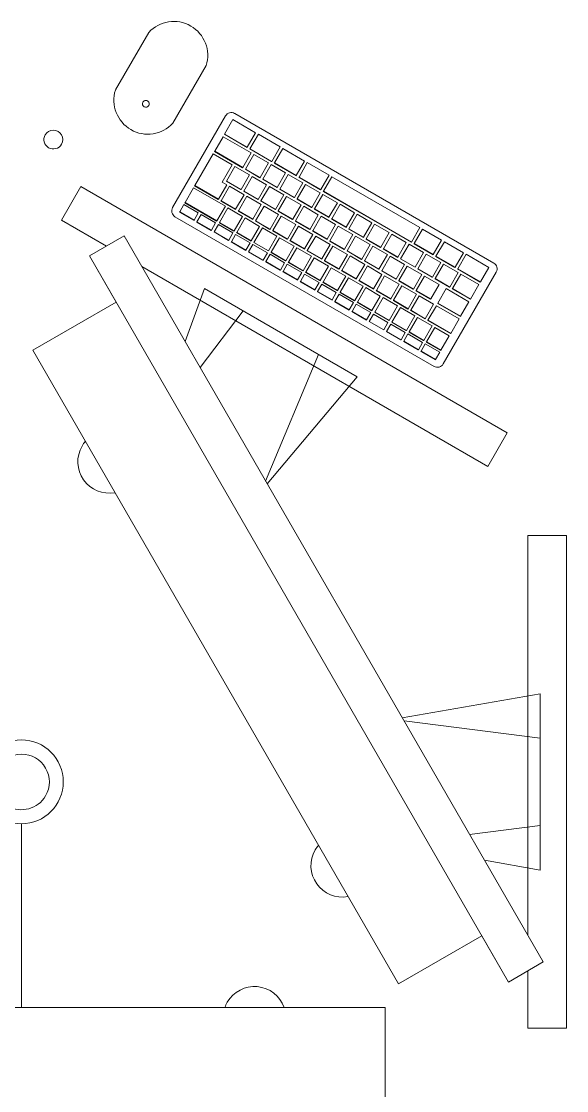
# Model space of a CAD drawing. Header units: millimetres. Extents: x 79795 to 317870, y -36033 to 97293.
# Drawn here: x 211537 to 212057, y 17337 to 18357 of the extents above; entities that cross this region are included whole.
import ezdxf

# ---------------------------------------------------------------- set-up
doc = ezdxf.new("R2010")
doc.units = ezdxf.units.MM
doc.header["$MEASUREMENT"] = 0
for name, color, linetype, lineweight in [('A-GENM', 8, 'CONTINUOUS', 9), ('E-ELEC-EQPM', 8, 'CONTINUOUS', 9), ('I-FURN', 8, 'CONTINUOUS', 9)]:
    doc.layers.add(name, color=color, linetype=linetype, lineweight=lineweight)

msp = doc.modelspace()

# ---------------------------------------------------------------- linework, layer by layer
at = {"layer": 'A-GENM'}
for p, q in [((211658.4, 18346.6), (211626.6, 18291.6)), ((211681.6, 18259.8), (211713.4, 18314.8)), ((211731.8, 18267), (211681.2, 18179.4)), ((211738.8, 18263.3), (211730.8, 18249.5)), ((211760.5, 18250.8), (211738.8, 18263.3)), ((211987.8, 18126.5), (211740.5, 18269.3)), ((211729.4, 18247), (211721.4, 18233.1)), ((211756.2, 18231.5), (211729.4, 18247)), ((211730.7, 18249.3), (211730.8, 18249.5)), ((211752.4, 18236.8), (211730.7, 18249.3)), ((211730.8, 18249.5), (211752.5, 18237)), ((211752.5, 18237), (211760.5, 18250.8)), ((211763.1, 18249.3), (211755.1, 18235.5)), ((211783.8, 18237.3), (211763.1, 18249.3)), ((211721.2, 18232.9), (211721.4, 18233.1)), ((211748.1, 18217.4), (211721.2, 18232.9)), ((211721.4, 18233.1), (211748.2, 18217.6)), ((211748.2, 18217.6), (211756.2, 18231.5)), ((211752.4, 18236.8), (211752.5, 18237)), ((211754.9, 18235.3), (211755.1, 18235.5)), ((211775.7, 18223.3), (211754.9, 18235.3)), ((211755.1, 18235.5), (211775.9, 18223.5)), ((211775.9, 18223.5), (211783.8, 18237.3)), ((211786.4, 18235.8), (211778.5, 18222)), ((211807.2, 18223.8), (211786.4, 18235.8)), ((211719.9, 18230.6), (211702.4, 18200.4)), ((211738.1, 18220.1), (211719.9, 18230.6)), ((211758.8, 18230), (211750.8, 18216.1)), ((211772.7, 18222), (211758.8, 18230)), ((211764.7, 18208.1), (211772.7, 18222)), ((211775.7, 18223.3), (211775.9, 18223.5)), ((211778.3, 18221.8), (211778.5, 18222)), ((211799.1, 18209.8), (211778.3, 18221.8)), ((211778.5, 18222), (211799.3, 18210)), ((211799.3, 18210), (211807.2, 18223.8)), ((211809.8, 18222.3), (211801.9, 18208.5)), ((211830.6, 18210.3), (211809.8, 18222.3)), ((211728.6, 18203.7), (211738.1, 18220.1)), ((211740.7, 18218.6), (211732.7, 18204.7)), ((211754.5, 18210.6), (211740.7, 18218.6)), ((211746.6, 18196.7), (211754.5, 18210.6)), ((211748.1, 18217.4), (211748.2, 18217.6)), ((211750.7, 18215.9), (211750.8, 18216.1)), ((211764.5, 18207.9), (211750.7, 18215.9)), ((211750.8, 18216.1), (211764.7, 18208.1)), ((211775.3, 18220.5), (211767.3, 18206.6)), ((211789.1, 18212.5), (211775.3, 18220.5)), ((211781.1, 18198.6), (211789.1, 18212.5)), ((211791.7, 18211), (211783.7, 18197.1)), ((211805.6, 18203), (211791.7, 18211)), ((211822.6, 18196.5), (211830.6, 18210.3)), ((211702.3, 18200.1), (211702.4, 18200.4)), ((211724.8, 18187.1), (211702.3, 18200.1)), ((211702.4, 18200.4), (211725, 18187.4)), ((211725, 18187.4), (211732.9, 18201.2)), ((211732.9, 18201.2), (211728.6, 18203.7)), ((211732.6, 18204.5), (211732.7, 18204.7)), ((211746.4, 18196.5), (211732.6, 18204.5)), ((211732.7, 18204.7), (211746.6, 18196.7)), ((211757.1, 18209.1), (211749.1, 18195.2)), ((211771, 18201.1), (211757.1, 18209.1)), ((211763, 18187.2), (211771, 18201.1)), ((211764.5, 18207.9), (211764.7, 18208.1)), ((211767.1, 18206.4), (211767.3, 18206.6)), ((211781, 18198.4), (211767.1, 18206.4)), ((211767.3, 18206.6), (211781.1, 18198.6)), ((211797.6, 18189.1), (211805.6, 18203)), ((211799.1, 18209.8), (211799.3, 18210)), ((211808.2, 18201.5), (211800.2, 18187.6)), ((211801.7, 18208.3), (211801.9, 18208.5)), ((211822.5, 18196.3), (211801.7, 18208.3)), ((211801.9, 18208.5), (211822.6, 18196.5)), ((211822, 18193.5), (211808.2, 18201.5)), ((211833.2, 18208.8), (211825.2, 18195)), ((211917.2, 18160.3), (211833.2, 18208.8)), ((211701.2, 18198.3), (211693.1, 18184.2)), ((211731.6, 18180.8), (211701.2, 18198.3)), ((211735.5, 18199.7), (211727.6, 18185.9)), ((211749.4, 18191.7), (211735.5, 18199.7)), ((211741.4, 18177.9), (211749.4, 18191.7)), ((211752, 18190.2), (211744, 18176.4)), ((211746.4, 18196.5), (211746.6, 18196.7)), ((211749, 18195), (211749.1, 18195.2)), ((211762.9, 18187), (211749, 18195)), ((211749.1, 18195.2), (211763, 18187.2)), ((211765.9, 18182.2), (211752, 18190.2)), ((211773.6, 18199.6), (211765.6, 18185.7)), ((211787.4, 18191.6), (211773.6, 18199.6)), ((211779.5, 18177.7), (211787.4, 18191.6)), ((211781, 18198.4), (211781.1, 18198.6)), ((211790, 18190.1), (211782.1, 18176.2)), ((211783.6, 18196.9), (211783.7, 18197.1)), ((211797.4, 18188.9), (211783.6, 18196.9)), ((211783.7, 18197.1), (211797.6, 18189.1)), ((211803.9, 18182.1), (211790, 18190.1)), ((211814, 18179.6), (211822, 18193.5)), ((211824.6, 18192), (211816.6, 18178.1)), ((211822.5, 18196.3), (211822.6, 18196.5)), ((211838.5, 18184), (211824.6, 18192)), ((211825.1, 18194.8), (211825.2, 18195)), ((211909.1, 18146.3), (211825.1, 18194.8)), ((211825.2, 18195), (211909.2, 18146.5)), ((211692, 18182.3), (211688, 18175.3)), ((211705.8, 18174.3), (211692, 18182.3)), ((211693, 18184), (211693.1, 18184.2)), ((211723.3, 18166.5), (211693, 18184)), ((211693.1, 18184.2), (211723.4, 18166.7)), ((211723.4, 18166.7), (211731.6, 18180.8)), ((211724.8, 18187.1), (211725, 18187.4)), ((211727.4, 18185.6), (211727.6, 18185.9)), ((211741.3, 18177.6), (211727.4, 18185.6)), ((211727.6, 18185.9), (211741.4, 18177.9)), ((211757.9, 18168.4), (211765.9, 18182.2)), ((211768.5, 18180.7), (211760.5, 18166.9)), ((211762.9, 18187), (211763, 18187.2)), ((211765.5, 18185.5), (211765.6, 18185.7)), ((211779.3, 18177.5), (211765.5, 18185.5)), ((211765.6, 18185.7), (211779.5, 18177.7)), ((211782.3, 18172.7), (211768.5, 18180.7)), ((211795.9, 18168.2), (211803.9, 18182.1)), ((211797.4, 18188.9), (211797.6, 18189.1)), ((211806.5, 18180.6), (211798.5, 18166.7)), ((211800, 18187.4), (211800.2, 18187.6)), ((211813.9, 18179.4), (211800, 18187.4)), ((211800.2, 18187.6), (211814, 18179.6)), ((211820.3, 18172.6), (211806.5, 18180.6)), ((211830.5, 18170.1), (211838.5, 18184)), ((211841.1, 18182.5), (211833.1, 18168.6)), ((211854.9, 18174.5), (211841.1, 18182.5)), ((211683.5, 18170.7), (211930.8, 18027.9)), ((211687.9, 18175.1), (211688, 18175.3)), ((211701.7, 18167.1), (211687.9, 18175.1)), ((211688, 18175.3), (211701.9, 18167.3)), ((211701.9, 18167.3), (211705.8, 18174.3)), ((211708.4, 18172.8), (211704.5, 18165.8)), ((211722.3, 18164.8), (211708.4, 18172.8)), ((211734, 18179), (211726, 18165.2)), ((211747.9, 18171), (211734, 18179)), ((211739.9, 18157.2), (211747.9, 18171)), ((211741.3, 18177.6), (211741.4, 18177.9)), ((211750.5, 18169.5), (211742.5, 18155.7)), ((211743.9, 18176.1), (211744, 18176.4)), ((211757.7, 18168.1), (211743.9, 18176.1)), ((211744, 18176.4), (211757.9, 18168.4)), ((211764.3, 18161.5), (211750.5, 18169.5)), ((211774.3, 18158.9), (211782.3, 18172.7)), ((211784.9, 18171.2), (211776.9, 18157.4)), ((211779.3, 18177.5), (211779.5, 18177.7)), ((211781.9, 18176), (211782.1, 18176.2)), ((211795.8, 18168), (211781.9, 18176)), ((211782.1, 18176.2), (211795.9, 18168.2)), ((211798.8, 18163.2), (211784.9, 18171.2)), ((211812.4, 18158.7), (211820.3, 18172.6)), ((211813.9, 18179.4), (211814, 18179.6)), ((211822.9, 18171.1), (211815, 18157.2)), ((211816.5, 18177.9), (211816.6, 18178.1)), ((211830.4, 18169.9), (211816.5, 18177.9)), ((211816.6, 18178.1), (211830.5, 18170.1)), ((211836.8, 18163.1), (211822.9, 18171.1)), ((211830.4, 18169.9), (211830.5, 18170.1)), ((211846.9, 18160.6), (211854.9, 18174.5)), ((211857.5, 18173), (211849.5, 18159.1)), ((211871.4, 18165), (211857.5, 18173)), ((211701.7, 18167.1), (211701.9, 18167.3)), ((211704.3, 18165.6), (211704.5, 18165.8)), ((211718.2, 18157.6), (211704.3, 18165.6)), ((211704.5, 18165.8), (211718.3, 18157.8)), ((211718.3, 18157.8), (211722.3, 18164.8)), ((211724.9, 18163.3), (211720.9, 18156.3)), ((211723.3, 18166.5), (211723.4, 18166.7)), ((211738.8, 18155.3), (211724.9, 18163.3)), ((211725.9, 18165), (211726, 18165.2)), ((211739.7, 18157), (211725.9, 18165)), ((211726, 18165.2), (211739.9, 18157.2)), ((211756.3, 18147.7), (211764.3, 18161.5)), ((211757.7, 18168.1), (211757.9, 18168.4)), ((211766.9, 18160), (211758.9, 18146.2)), ((211760.3, 18166.6), (211760.5, 18166.9)), ((211774.2, 18158.6), (211760.3, 18166.6)), ((211760.5, 18166.9), (211774.3, 18158.9)), ((211780.8, 18152), (211766.9, 18160)), ((211790.8, 18149.4), (211798.8, 18163.2)), ((211801.4, 18161.7), (211793.4, 18147.9)), ((211795.8, 18168), (211795.9, 18168.2)), ((211798.4, 18166.5), (211798.5, 18166.7)), ((211812.2, 18158.5), (211798.4, 18166.5)), ((211798.5, 18166.7), (211812.4, 18158.7)), ((211815.2, 18153.7), (211801.4, 18161.7)), ((211828.8, 18149.2), (211836.8, 18163.1)), ((211839.4, 18161.6), (211831.4, 18147.7)), ((211833, 18168.4), (211833.1, 18168.6)), ((211846.8, 18160.4), (211833, 18168.4)), ((211833.1, 18168.6), (211846.9, 18160.6)), ((211853.3, 18153.6), (211839.4, 18161.6)), ((211846.8, 18160.4), (211846.9, 18160.6)), ((211863.4, 18151.1), (211871.4, 18165)), ((211874, 18163.5), (211866, 18149.6)), ((211887.8, 18155.5), (211874, 18163.5)), ((211909.2, 18146.5), (211917.2, 18160.3)), ((211718.2, 18157.6), (211718.3, 18157.8)), ((211720.8, 18156.1), (211720.9, 18156.3)), ((211734.6, 18148.1), (211720.8, 18156.1)), ((211720.9, 18156.3), (211734.8, 18148.3)), ((211734.8, 18148.3), (211738.8, 18155.3)), ((211741.4, 18153.8), (211737.4, 18146.8)), ((211739.7, 18157), (211739.9, 18157.2)), ((211755.2, 18145.8), (211741.4, 18153.8)), ((211742.3, 18155.5), (211742.5, 18155.7)), ((211756.2, 18147.5), (211742.3, 18155.5)), ((211742.5, 18155.7), (211756.3, 18147.7)), ((211772.8, 18138.2), (211780.8, 18152)), ((211774.2, 18158.6), (211774.3, 18158.9)), ((211783.4, 18150.5), (211775.4, 18136.7)), ((211776.8, 18157.1), (211776.9, 18157.4)), ((211790.6, 18149.1), (211776.8, 18157.1)), ((211776.9, 18157.4), (211790.8, 18149.4)), ((211797.2, 18142.5), (211783.4, 18150.5)), ((211790.6, 18149.1), (211790.8, 18149.4)), ((211807.2, 18139.9), (211815.2, 18153.7)), ((211817.8, 18152.2), (211809.8, 18138.4)), ((211812.2, 18158.5), (211812.4, 18158.7)), ((211814.8, 18157), (211815, 18157.2)), ((211828.7, 18149), (211814.8, 18157)), ((211815, 18157.2), (211828.8, 18149.2)), ((211831.7, 18144.2), (211817.8, 18152.2)), ((211828.7, 18149), (211828.8, 18149.2)), ((211845.3, 18139.7), (211853.3, 18153.6)), ((211855.9, 18152.1), (211847.9, 18138.2)), ((211849.4, 18158.9), (211849.5, 18159.1)), ((211863.3, 18150.9), (211849.4, 18158.9)), ((211849.5, 18159.1), (211863.4, 18151.1)), ((211869.7, 18144.1), (211855.9, 18152.1)), ((211863.3, 18150.9), (211863.4, 18151.1)), ((211865.9, 18149.4), (211866, 18149.6)), ((211879.7, 18141.4), (211865.9, 18149.4)), ((211866, 18149.6), (211879.9, 18141.6)), ((211879.9, 18141.6), (211887.8, 18155.5)), ((211890.4, 18154), (211882.5, 18140.1)), ((211904.3, 18146), (211890.4, 18154)), ((211919.8, 18158.8), (211911.8, 18145)), ((211938, 18148.3), (211919.8, 18158.8)), ((211734.6, 18148.1), (211734.8, 18148.3)), ((211737.2, 18146.6), (211737.4, 18146.8)), ((211751.1, 18138.6), (211737.2, 18146.6)), ((211737.4, 18146.8), (211751.2, 18138.8)), ((211751.2, 18138.8), (211755.2, 18145.8)), ((211757.8, 18144.3), (211753.8, 18137.3)), ((211756.2, 18147.5), (211756.3, 18147.7)), ((211771.7, 18136.3), (211757.8, 18144.3)), ((211758.8, 18146), (211758.9, 18146.2)), ((211772.7, 18138), (211758.8, 18146)), ((211758.9, 18146.2), (211772.8, 18138.2)), ((211789.2, 18128.7), (211797.2, 18142.5)), ((211799.8, 18141), (211791.8, 18127.2)), ((211793.2, 18147.6), (211793.4, 18147.9)), ((211807.1, 18139.6), (211793.2, 18147.6)), ((211793.4, 18147.9), (211807.2, 18139.9)), ((211813.7, 18133), (211799.8, 18141)), ((211807.1, 18139.6), (211807.2, 18139.9)), ((211823.7, 18130.4), (211831.7, 18144.2)), ((211834.3, 18142.7), (211826.3, 18128.9)), ((211831.3, 18147.5), (211831.4, 18147.7)), ((211845.1, 18139.5), (211831.3, 18147.5)), ((211831.4, 18147.7), (211845.3, 18139.7)), ((211848.1, 18134.7), (211834.3, 18142.7)), ((211845.1, 18139.5), (211845.3, 18139.7)), ((211861.7, 18130.2), (211869.7, 18144.1)), ((211872.3, 18142.6), (211864.3, 18128.7)), ((211886.2, 18134.6), (211872.3, 18142.6)), ((211879.7, 18141.4), (211879.9, 18141.6)), ((211882.3, 18139.9), (211882.5, 18140.1)), ((211896.2, 18131.9), (211882.3, 18139.9)), ((211882.5, 18140.1), (211896.3, 18132.1)), ((211896.3, 18132.1), (211904.3, 18146)), ((211906.9, 18144.5), (211898.9, 18130.6)), ((211920.7, 18136.5), (211906.9, 18144.5)), ((211909.1, 18146.3), (211909.2, 18146.5)), ((211911.7, 18144.8), (211911.8, 18145)), ((211929.9, 18134.3), (211911.7, 18144.8)), ((211911.8, 18145), (211930, 18134.5)), ((211930, 18134.5), (211938, 18148.3)), ((211940.6, 18146.8), (211932.6, 18133)), ((211958.8, 18136.3), (211940.6, 18146.8)), ((211751.1, 18138.6), (211751.2, 18138.8)), ((211753.7, 18137.1), (211753.8, 18137.3)), ((211767.5, 18129.1), (211753.7, 18137.1)), ((211753.8, 18137.3), (211767.7, 18129.3)), ((211767.5, 18129.1), (211767.7, 18129.3)), ((211767.7, 18129.3), (211771.7, 18136.3)), ((211774.3, 18134.8), (211770.3, 18127.8)), ((211772.7, 18138), (211772.8, 18138.2)), ((211788.1, 18126.8), (211774.3, 18134.8)), ((211775.3, 18136.5), (211775.4, 18136.7)), ((211789.1, 18128.5), (211775.3, 18136.5)), ((211775.4, 18136.7), (211789.2, 18128.7)), ((211789.1, 18128.5), (211789.2, 18128.7)), ((211805.7, 18119.2), (211813.7, 18133)), ((211816.3, 18131.5), (211808.3, 18117.7)), ((211809.7, 18138.1), (211809.8, 18138.4)), ((211823.6, 18130.1), (211809.7, 18138.1)), ((211809.8, 18138.4), (211823.7, 18130.4)), ((211830.1, 18123.5), (211816.3, 18131.5)), ((211823.6, 18130.1), (211823.7, 18130.4)), ((211826.1, 18128.6), (211826.3, 18128.9)), ((211826.3, 18128.9), (211840.1, 18120.9)), ((211840.1, 18120.9), (211848.1, 18134.7)), ((211850.7, 18133.2), (211842.7, 18119.4)), ((211847.7, 18138), (211847.9, 18138.2)), ((211861.6, 18130), (211847.7, 18138)), ((211847.9, 18138.2), (211861.7, 18130.2)), ((211864.6, 18125.2), (211850.7, 18133.2)), ((211861.6, 18130), (211861.7, 18130.2)), ((211864.2, 18128.5), (211864.3, 18128.7)), ((211864.3, 18128.7), (211878.2, 18120.7)), ((211878.2, 18120.7), (211886.2, 18134.6)), ((211888.8, 18133.1), (211880.8, 18119.2)), ((211902.6, 18125.1), (211888.8, 18133.1)), ((211896.2, 18131.9), (211896.3, 18132.1)), ((211898.8, 18130.4), (211898.9, 18130.6)), ((211912.6, 18122.4), (211898.8, 18130.4)), ((211898.9, 18130.6), (211912.8, 18122.6)), ((211912.8, 18122.6), (211920.7, 18136.5)), ((211923.3, 18135), (211915.4, 18121.1)), ((211937.2, 18127), (211923.3, 18135)), ((211929.9, 18134.3), (211930, 18134.5)), ((211932.5, 18132.8), (211932.6, 18133)), ((211950.7, 18122.3), (211932.5, 18132.8)), ((211932.6, 18133), (211950.8, 18122.5)), ((211950.8, 18122.5), (211958.8, 18136.3)), ((211961.4, 18134.8), (211953.4, 18121)), ((211983, 18122.3), (211961.4, 18134.8)), ((211770.1, 18127.6), (211770.3, 18127.8)), ((211784, 18119.6), (211770.1, 18127.6)), ((211770.3, 18127.8), (211784.1, 18119.8)), ((211784, 18119.6), (211784.1, 18119.8)), ((211784.1, 18119.8), (211788.1, 18126.8)), ((211790.7, 18125.3), (211786.7, 18118.3)), ((211804.6, 18117.3), (211790.7, 18125.3)), ((211791.7, 18127), (211791.8, 18127.2)), ((211805.6, 18119), (211791.7, 18127)), ((211791.8, 18127.2), (211805.7, 18119.2)), ((211805.6, 18119), (211805.7, 18119.2)), ((211822.2, 18109.7), (211830.1, 18123.5)), ((211832.7, 18122), (211824.8, 18108.2)), ((211840, 18120.6), (211826.1, 18128.6)), ((211846.6, 18114), (211832.7, 18122)), ((211840, 18120.6), (211840.1, 18120.9)), ((211842.6, 18119.1), (211842.7, 18119.4)), ((211856.5, 18111.1), (211842.6, 18119.1)), ((211842.7, 18119.4), (211856.6, 18111.4)), ((211856.6, 18111.4), (211864.6, 18125.2)), ((211867.2, 18123.7), (211859.2, 18109.9)), ((211878, 18120.5), (211864.2, 18128.5)), ((211881, 18115.7), (211867.2, 18123.7)), ((211878, 18120.5), (211878.2, 18120.7)), ((211880.6, 18119), (211880.8, 18119.2)), ((211894.5, 18111), (211880.6, 18119)), ((211880.8, 18119.2), (211894.6, 18111.2)), ((211894.6, 18111.2), (211902.6, 18125.1)), ((211905.2, 18123.6), (211897.2, 18109.7)), ((211919.1, 18115.6), (211905.2, 18123.6)), ((211912.6, 18122.4), (211912.8, 18122.6)), ((211915.2, 18120.9), (211915.4, 18121.1)), ((211929.1, 18112.9), (211915.2, 18120.9)), ((211915.4, 18121.1), (211929.2, 18113.1)), ((211929.2, 18113.1), (211937.2, 18127)), ((211939.8, 18125.5), (211931.8, 18111.6)), ((211953.7, 18117.5), (211939.8, 18125.5)), ((211950.7, 18122.3), (211950.8, 18122.5)), ((211953.3, 18120.8), (211953.4, 18121)), ((211974.9, 18108.3), (211953.3, 18120.8)), ((211953.4, 18121), (211975.1, 18108.5)), ((211975.1, 18108.5), (211983, 18122.3)), ((211786.6, 18118.1), (211786.7, 18118.3)), ((211800.4, 18110.1), (211786.6, 18118.1)), ((211786.7, 18118.3), (211800.6, 18110.3)), ((211800.4, 18110.1), (211800.6, 18110.3)), ((211800.6, 18110.3), (211804.6, 18117.3)), ((211803, 18108.6), (211803.2, 18108.8)), ((211816.9, 18100.6), (211803, 18108.6)), ((211807.2, 18115.8), (211803.2, 18108.8)), ((211803.2, 18108.8), (211817, 18100.8)), ((211821, 18107.8), (211807.2, 18115.8)), ((211808.2, 18117.5), (211808.3, 18117.7)), ((211822, 18109.5), (211808.2, 18117.5)), ((211808.3, 18117.7), (211822.2, 18109.7)), ((211822, 18109.5), (211822.2, 18109.7)), ((211838.6, 18100.2), (211846.6, 18114)), ((211849.2, 18112.5), (211841.2, 18098.7)), ((211863, 18104.5), (211849.2, 18112.5)), ((211856.5, 18111.1), (211856.6, 18111.4)), ((211859.1, 18109.6), (211859.2, 18109.9)), ((211872.9, 18101.6), (211859.1, 18109.6)), ((211859.2, 18109.9), (211873.1, 18101.9)), ((211873.1, 18101.9), (211881, 18115.7)), ((211883.6, 18114.2), (211875.7, 18100.4)), ((211897.5, 18106.2), (211883.6, 18114.2)), ((211894.5, 18111), (211894.6, 18111.2)), ((211897.1, 18109.5), (211897.2, 18109.7)), ((211911, 18101.5), (211897.1, 18109.5)), ((211897.2, 18109.7), (211911.1, 18101.7)), ((211911.1, 18101.7), (211919.1, 18115.6)), ((211921.7, 18114.1), (211913.7, 18100.2)), ((211935.5, 18106.1), (211921.7, 18114.1)), ((211929.1, 18112.9), (211929.2, 18113.1)), ((211931.7, 18111.4), (211931.8, 18111.6)), ((211945.5, 18103.4), (211931.7, 18111.4)), ((211931.8, 18111.6), (211945.7, 18103.6)), ((211939.5, 18030.2), (211990.1, 18117.9)), ((211945.7, 18103.6), (211953.7, 18117.5)), ((211956.2, 18115.9), (211948.3, 18102.1)), ((211973.6, 18105.9), (211956.2, 18115.9)), ((211974.9, 18108.3), (211975.1, 18108.5)), ((211816.9, 18100.6), (211817, 18100.8)), ((211817, 18100.8), (211821, 18107.8)), ((211819.5, 18099.1), (211819.6, 18099.3)), ((211833.4, 18091.1), (211819.5, 18099.1)), ((211823.6, 18106.3), (211819.6, 18099.3)), ((211819.6, 18099.3), (211833.5, 18091.3)), ((211837.5, 18098.3), (211823.6, 18106.3)), ((211824.6, 18108), (211824.8, 18108.2)), ((211838.5, 18100), (211824.6, 18108)), ((211824.8, 18108.2), (211838.6, 18100.2)), ((211833.5, 18091.3), (211837.5, 18098.3)), ((211838.5, 18100), (211838.6, 18100.2)), ((211841.1, 18098.5), (211841.2, 18098.7)), ((211854.9, 18090.5), (211841.1, 18098.5)), ((211841.2, 18098.7), (211855.1, 18090.7)), ((211855.1, 18090.7), (211863, 18104.5)), ((211865.6, 18103), (211857.7, 18089.2)), ((211879.5, 18095), (211865.6, 18103)), ((211872.9, 18101.6), (211873.1, 18101.9)), ((211875.5, 18100.1), (211875.7, 18100.4)), ((211889.4, 18092.1), (211875.5, 18100.1)), ((211875.7, 18100.4), (211889.5, 18092.4)), ((211889.5, 18092.4), (211897.5, 18106.2)), ((211900.1, 18104.7), (211892.1, 18090.9)), ((211913.9, 18096.7), (211900.1, 18104.7)), ((211911, 18101.5), (211911.1, 18101.7)), ((211913.6, 18100), (211913.7, 18100.2)), ((211927.4, 18092), (211913.6, 18100)), ((211913.7, 18100.2), (211927.6, 18092.2)), ((211927.6, 18092.2), (211935.5, 18106.1)), ((211942.4, 18102.1), (211934.5, 18088.2)), ((211964.1, 18089.6), (211942.4, 18102.1)), ((211945.5, 18103.4), (211945.7, 18103.6)), ((211948.1, 18101.9), (211948.3, 18102.1)), ((211965.5, 18091.9), (211948.1, 18101.9)), ((211948.3, 18102.1), (211965.6, 18092.1)), ((211965.6, 18092.1), (211973.6, 18105.9)), ((211833.4, 18091.1), (211833.5, 18091.3)), ((211836, 18089.6), (211836.1, 18089.8)), ((211849.8, 18081.6), (211836, 18089.6)), ((211840.1, 18096.8), (211836.1, 18089.8)), ((211836.1, 18089.8), (211849.9, 18081.8)), ((211853.9, 18088.8), (211840.1, 18096.8)), ((211849.9, 18081.8), (211853.9, 18088.8)), ((211854.9, 18090.5), (211855.1, 18090.7)), ((211857.5, 18089), (211857.7, 18089.2)), ((211871.4, 18081), (211857.5, 18089)), ((211857.7, 18089.2), (211871.5, 18081.2)), ((211871.5, 18081.2), (211879.5, 18095)), ((211882.1, 18093.5), (211874.1, 18079.7)), ((211896, 18085.5), (211882.1, 18093.5)), ((211889.4, 18092.1), (211889.5, 18092.4)), ((211892, 18090.6), (211892.1, 18090.9)), ((211905.8, 18082.6), (211892, 18090.6)), ((211892.1, 18090.9), (211906, 18082.9)), ((211906, 18082.9), (211913.9, 18096.7)), ((211916.5, 18095.2), (211908.6, 18081.4)), ((211930.4, 18087.2), (211916.5, 18095.2)), ((211927.4, 18092), (211927.6, 18092.2)), ((211934.3, 18088), (211934.5, 18088.2)), ((211956, 18075.5), (211934.3, 18088)), ((211934.5, 18088.2), (211956.1, 18075.7)), ((211956.1, 18075.7), (211964.1, 18089.6)), ((211965.5, 18091.9), (211965.6, 18092.1)), ((211849.8, 18081.6), (211849.9, 18081.8)), ((211852.4, 18080.1), (211852.5, 18080.3)), ((211866.3, 18072.1), (211852.4, 18080.1)), ((211856.5, 18087.3), (211852.5, 18080.3)), ((211852.5, 18080.3), (211866.4, 18072.3)), ((211870.4, 18079.3), (211856.5, 18087.3)), ((211866.4, 18072.3), (211870.4, 18079.3)), ((211873, 18077.8), (211869, 18070.8)), ((211871.4, 18081), (211871.5, 18081.2)), ((211886.8, 18069.8), (211873, 18077.8)), ((211874, 18079.5), (211874.1, 18079.7)), ((211887.8, 18071.5), (211874, 18079.5)), ((211874.1, 18079.7), (211888, 18071.7)), ((211888, 18071.7), (211896, 18085.5)), ((211898.6, 18084), (211890.6, 18070.2)), ((211912.4, 18076), (211898.6, 18084)), ((211905.8, 18082.6), (211906, 18082.9)), ((211908.4, 18081.1), (211908.6, 18081.4)), ((211922.3, 18073.1), (211908.4, 18081.1)), ((211908.6, 18081.4), (211922.4, 18073.4)), ((211922.4, 18073.4), (211930.4, 18087.2)), ((211933, 18085.7), (211925, 18071.9)), ((211954.6, 18073.2), (211933, 18085.7)), ((211866.3, 18072.1), (211866.4, 18072.3)), ((211868.9, 18070.6), (211869, 18070.8)), ((211882.7, 18062.6), (211868.9, 18070.6)), ((211869, 18070.8), (211882.9, 18062.8)), ((211882.9, 18062.8), (211886.8, 18069.8)), ((211889.4, 18068.3), (211885.5, 18061.3)), ((211887.8, 18071.5), (211888, 18071.7)), ((211903.3, 18060.3), (211889.4, 18068.3)), ((211890.4, 18070), (211890.6, 18070.2)), ((211904.3, 18062), (211890.4, 18070)), ((211890.6, 18070.2), (211904.4, 18062.2)), ((211904.4, 18062.2), (211912.4, 18076)), ((211915, 18074.5), (211907, 18060.7)), ((211928.9, 18066.5), (211915, 18074.5)), ((211922.3, 18073.1), (211922.4, 18073.4)), ((211924.9, 18071.6), (211925, 18071.9)), ((211946.5, 18059.1), (211924.9, 18071.6)), ((211925, 18071.9), (211946.7, 18059.4)), ((211946.7, 18059.4), (211954.6, 18073.2)), ((211956, 18075.5), (211956.1, 18075.7)), ((211882.7, 18062.6), (211882.9, 18062.8)), ((211885.3, 18061.1), (211885.5, 18061.3)), ((211899.2, 18053.1), (211885.3, 18061.1)), ((211885.5, 18061.3), (211899.3, 18053.3)), ((211899.3, 18053.3), (211903.3, 18060.3)), ((211905.9, 18058.8), (211901.9, 18051.8)), ((211904.3, 18062), (211904.4, 18062.2)), ((211919.8, 18050.8), (211905.9, 18058.8)), ((211906.9, 18060.5), (211907, 18060.7)), ((211920.7, 18052.5), (211906.9, 18060.5)), ((211907, 18060.7), (211920.9, 18052.7)), ((211920.9, 18052.7), (211928.9, 18066.5)), ((211931.5, 18065), (211923.5, 18051.2)), ((211945.3, 18057), (211931.5, 18065)), ((211946.5, 18059.1), (211946.7, 18059.4)), ((211899.2, 18053.1), (211899.3, 18053.3)), ((211901.8, 18051.6), (211901.9, 18051.8)), ((211915.6, 18043.6), (211901.8, 18051.6)), ((211901.9, 18051.8), (211915.8, 18043.8)), ((211915.8, 18043.8), (211919.8, 18050.8)), ((211922.4, 18049.3), (211918.4, 18042.3)), ((211920.7, 18052.5), (211920.9, 18052.7)), ((211936.2, 18041.3), (211922.4, 18049.3)), ((211923.3, 18051), (211923.5, 18051.2)), ((211937.2, 18043), (211923.3, 18051)), ((211923.5, 18051.2), (211937.3, 18043.2)), ((211937.3, 18043.2), (211945.3, 18057)), ((211915.6, 18043.6), (211915.8, 18043.8)), ((211918.2, 18042.1), (211918.4, 18042.3)), ((211932.1, 18034.1), (211918.2, 18042.1)), ((211918.4, 18042.3), (211932.2, 18034.3)), ((211932.2, 18034.3), (211936.2, 18041.3)), ((211937.2, 18043), (211937.3, 18043.2)), ((211932.1, 18034.1), (211932.2, 18034.3))]:
    msp.add_line(p, q, dxfattribs=at)
for centre, radius, start, end in [((211682.3, 18324.5), 32.5, 342.6804, 137.3196), ((211657.7, 18281.9), 32.5, 162.6804, 317.3196), ((211655.7, 18278.4), 3.16, 150, 330), ((211655.7, 18278.4), 3.16, 330, 150), ((211737.3, 18263.8), 6.35, 60, 150), ((211686.7, 18176.2), 6.35, 150, 240), ((211984.6, 18121), 6.35, 330, 60), ((211934, 18033.4), 6.35, 240, 330)]:
    msp.add_arc(centre, radius, start, end, dxfattribs=at)
at = {"layer": 'E-ELEC-EQPM'}
for p, q in [((211601.9, 18133.3), (211634.9, 18152.4)), ((211601.9, 18133.3), (211634.9, 18152.4)), ((211634.9, 18152.4), (212034.9, 17459.6)), ((211634.9, 18152.4), (212034.9, 17459.6)), ((211627.3, 18089.3), (211601.9, 18133.3)), ((212001.9, 17440.5), (211601.9, 18133.3)), ((211547.7, 18043.4), (211627.3, 18089.3)), ((211547.7, 18043.4), (211627.3, 18089.3)), ((211896.9, 17438.6), (211547.7, 18043.4)), ((211896.9, 17438.6), (211547.7, 18043.4)), ((211976.5, 17484.5), (211896.9, 17438.6)), ((211976.5, 17484.5), (211896.9, 17438.6)), ((212001.9, 17440.5), (211976.5, 17484.5)), ((212034.9, 17459.6), (212001.9, 17440.5)), ((212034.9, 17459.6), (212001.9, 17440.5)), ((211884, 17416.2), (211185.6, 17416.2)), ((211884, 17416.2), (211185.6, 17416.2)), ((211884, 17324.3), (211884, 17416.2)), ((211884, 17324.3), (211884, 17416.2))]:
    msp.add_line(p, q, dxfattribs=at)
at = {"layer": 'I-FURN'}
for p, q in [((211575.2, 18167.3), (211593.7, 18199.5)), ((212000.7, 17964.5), (211593.7, 18199.5)), ((211575.2, 18167.3), (211618, 18142.6)), ((211651.9, 18123.1), (211982.1, 17932.4)), ((211693.2, 18051.5), (211711.6, 18102.1)), ((211711.6, 18102.1), (211857.4, 18017.9)), ((211748.5, 18080.8), (211707.4, 18026.8)), ((211820.5, 18039.2), (211770, 17918.5)), ((211857.4, 18017.9), (211771.6, 17915.7)), ((211982.1, 17932.4), (212000.7, 17964.5)), ((212020.2, 17866.4), (212057.3, 17866.4)), ((212020.2, 17866.4), (212020.2, 17485)), ((212057.3, 17396.5), (212057.3, 17866.4)), ((211900.5, 17692.4), (212031.9, 17715.6)), ((212031.9, 17715.6), (212031.9, 17547.3)), ((212031.9, 17673), (211902.1, 17689.6)), ((211536.9, 17416.2), (211536.9, 17591.5)), ((211536.9, 17591.5), (211536.9, 17416.2)), ((212031.9, 17589.9), (211964.7, 17581.3)), ((212031.9, 17547.3), (211978.9, 17556.6)), ((212020.2, 17451.1), (212020.2, 17396.5)), ((212020.2, 17396.5), (212057.3, 17396.5))]:
    msp.add_line(p, q, dxfattribs=at)
for centre, radius, start, end in [((211567.4, 18244.3), 9, 330, 150), ((211567.4, 18244.3), 9, 150, 330), ((211620.8, 17936.9), 30, 139.7702, 150), ((211620.8, 17936.9), 30, 150, 280.2298), ((211536.9, 17631.5), 40, 90.0014, 270.0014), ((211536.9, 17631.5), 40, 270.0014, 90.0014), ((211537.1, 17631.4), 26.5, 330, 150), ((211537.1, 17631.4), 26.5, 150, 330), ((211843.3, 17551.5), 30, 139.793, 150), ((211843.3, 17551.5), 30, 150, 280.207), ((211759.4, 17406.2), 30, 19.7319, 150), ((211759.4, 17406.2), 30, 150, 160.2681)]:
    msp.add_arc(centre, radius, start, end, dxfattribs=at)

doc.saveas('drawing.dxf')
